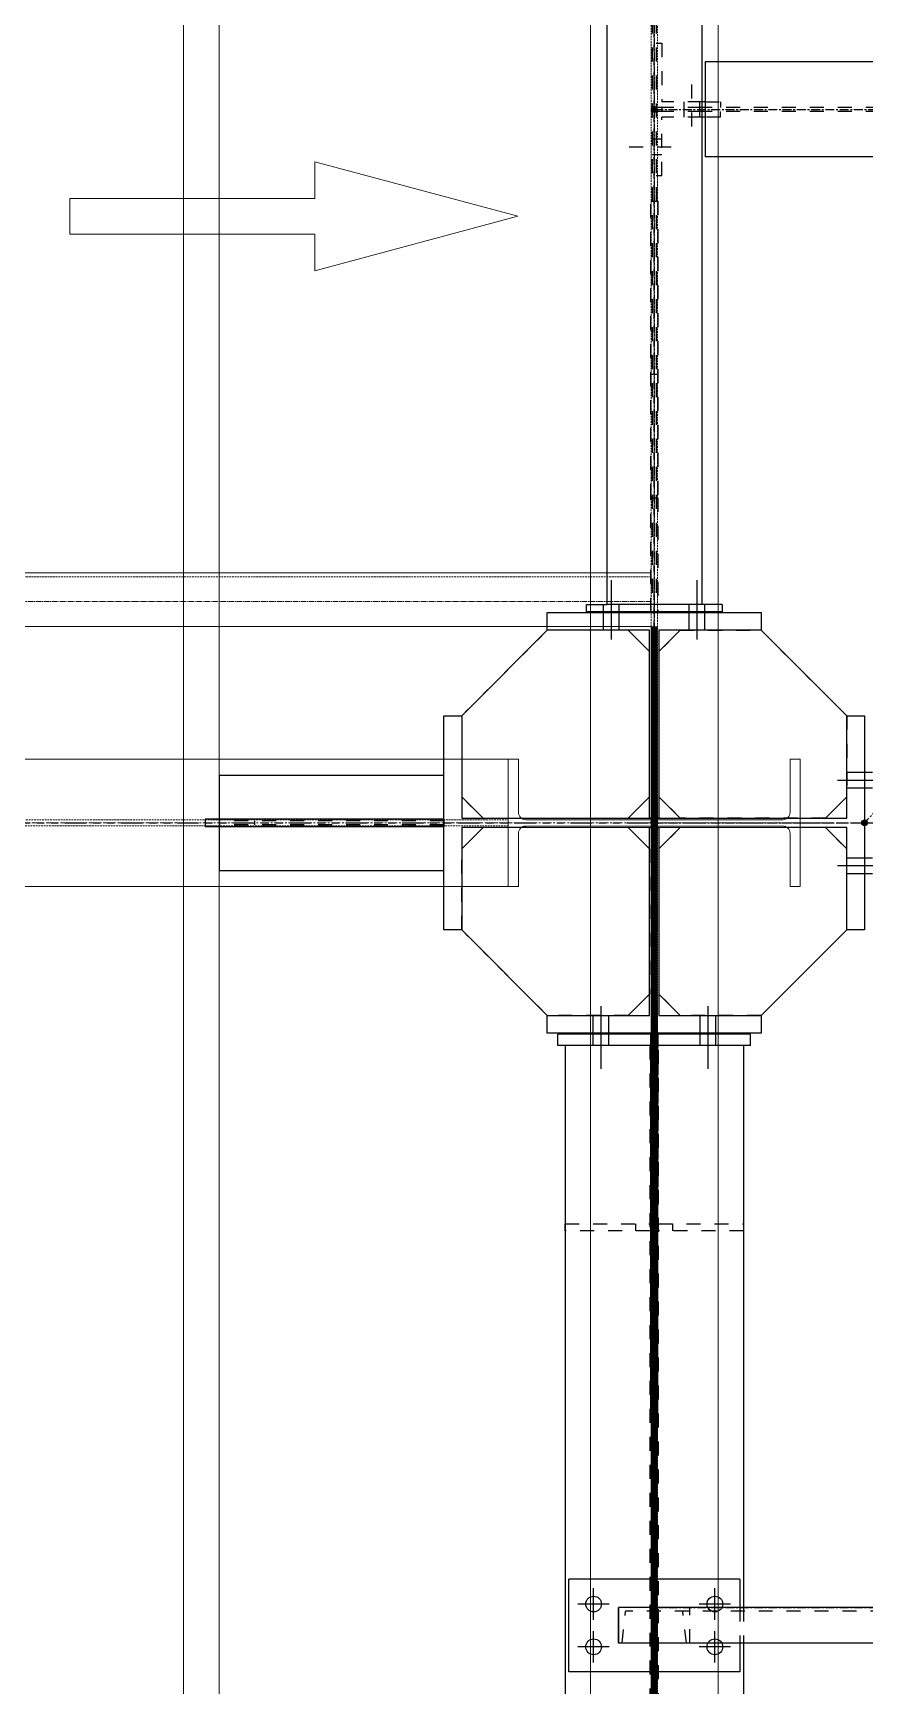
# Model space of a CAD drawing. Header units: inches. Extents: x 209270 to 234360, y -180214 to -150194.
# Drawn here: x 216141 to 217307, y -159474 to -157157 of the extents above; entities that cross this region are included whole.
import ezdxf

# ---------------------------------------------------------------- set-up
doc = ezdxf.new("R2010")
doc.units = ezdxf.units.IN
doc.header["$LTSCALE"] = 10
doc.header["$MEASUREMENT"] = 0
for name, pattern in [('CENTER', [2, 1.25, -0.25, 0.25, -0.25]), ('CENTER2', [1.125, 0.75, -0.125, 0.125, -0.125]), ('DXK_LINE_DOT2', [3.9198, 1.9599, -1.9599]), ('DXK_LINE_DOT5', [7.8785, 2.979, -0.9799, 0.9799, -0.9799, 0.9799, -0.9799]), ('HIDDEN', [0.375, 0.25, -0.125])]:
    doc.linetypes.add(name, pattern=pattern)
for name, color, linetype in [('$AUDIT_BAD_LAYER1', 7, 'Continuous'), ('_STR_0', 7, 'Continuous'), ('_STR_1', 7, 'Continuous'), ('_STR_2', 7, 'Continuous'), ('_STR_4', 7, 'Continuous')]:
    doc.layers.add(name, color=color, linetype=linetype)
for name, color, linetype, lineweight in [('Belt', 4, 'Continuous', 9), ('CEN', 1, 'CENTER', 9), ('CENETR LINE', 1, 'CENTER2', 9), ('handrail', 11, 'FENCELINE1', 9), ('HIDDDEN', 3, 'HIDDEN', 9), ('HIDDEN', 3, 'HIDDEN', 9), ('MAIN OBJECT', 2, 'Continuous', 18), ('Sheeting', 4, 'Continuous', 0)]:
    doc.layers.add(name, color=color, linetype=linetype, lineweight=lineweight)
doc.linetypes.add('FENCELINE1', pattern='A,0.25,-0.1,[133,arial.ttf,S=0.1,R=0,X=-0.1,Y=0],-0.1,1', length=1.45)

# ---------------------------------------------------------------- blocks, each defined once
blk = doc.blocks.new('A$C426f7GU6TT')
at = {"layer": 'CEN'}
for p, q in [((0, 235.7), (0, -235.7)), ((-235.7, 0), (235.7, 0))]:
    blk.add_line(p, q, dxfattribs=at)
blk.add_circle((0, 0), 5, dxfattribs=at)
at = {"layer": 'MAIN OBJECT'}
blk.add_lwpolyline([(4.4, -180.2, 0.414214), (14.6, -190.4), (89.4, -190.4), (89.4, -204.7), (-89.4, -204.7), (-89.4, -190.4), (-14.6, -190.4, 0.414214), (-4.4, -180.2), (-4.4, 180.2, 0.414214), (-14.6, 190.4), (-89.4, 190.4), (-89.4, 204.7), (89.4, 204.7), (89.4, 190.4), (14.6, 190.4, 0.414214), (4.4, 180.2), (4.4, -180.2)], format="xyb", dxfattribs=at)
blk = doc.blocks.new('GridLine-116860372-116902 - 114867')
at = {"layer": '_STR_2', "color": 7, "linetype": 'DXK_LINE_DOT5'}
blk.add_line((217011.9, -165356.7), (217011.9, -153191), dxfattribs=at)
blk = doc.blocks.new('GridLine-116860372-116906 - 114867')
at = {"layer": '_STR_2', "color": 7, "linetype": 'DXK_LINE_DOT5'}
blk.add_line((211379.7, -158263.7), (228961.1, -158263.7), dxfattribs=at)
blk = doc.blocks.new('Part-116860372-114953 - 114867')
at = {"layer": '_STR_4', "linetype": 'Continuous'}
blk.add_hatch(color=4, dxfattribs=at).paths.add_polyline_path([(217011.9, -158267.7, -1), (217011.9, -158259.7, -1)])
at = {"layer": '_STR_2', "color": 2, "linetype": 'Continuous'}
for p, q in [((216716.9, -158413.7), (216716.9, -158113.7)), ((216716.9, -158113.7), (216741.9, -158113.7)), ((216741.9, -158113.7), (216741.9, -158257.2)), ((217281.9, -158113.7), (217306.9, -158113.7)), ((217281.9, -158257.2), (217281.9, -158113.7)), ((217306.9, -158113.7), (217306.9, -158413.7)), ((216741.9, -158257.2), (217281.9, -158257.2)), ((217281.9, -158270.2), (216741.9, -158270.2)), ((216741.9, -158270.2), (216741.9, -158413.7)), ((217281.9, -158413.7), (217281.9, -158270.2)), ((216741.9, -158413.7), (216716.9, -158413.7)), ((217306.9, -158413.7), (217281.9, -158413.7))]:
    blk.add_line(p, q, dxfattribs=at)
at = {"layer": '_STR_4', "color": 4, "linetype": 'CENTER'}
blk.add_line((217011.9, -158263.7), (217011.9, -158263.7), dxfattribs=at)
at = {"layer": '_STR_4', "color": 4, "linetype": 'Continuous'}
blk.add_circle((217011.9, -158263.7), 4, dxfattribs=at)
blk = doc.blocks.new('Part-116860372-114943 - 114867')
at = {"layer": '_STR_4', "linetype": 'Continuous'}
blk.add_hatch(color=4, dxfattribs=at).paths.add_polyline_path([(217011.9, -158267.7, -1), (217011.9, -158259.7, -1)])
at = {"layer": '_STR_4', "color": 4, "linetype": 'CENTER'}
blk.add_line((217011.9, -158263.7), (220311.9, -158263.7), dxfattribs=at)
at = {"layer": '_STR_4', "color": 4, "linetype": 'Continuous'}
blk.add_circle((217011.9, -158263.7), 4, dxfattribs=at)
blk = doc.blocks.new('Part-116860372-114949 - 114867')
at = {"layer": '_STR_4', "linetype": 'Continuous'}
for points in [[(217011.9, -157267.7, -1), (217011.9, -157259.7, -1)], [(218111.9, -157267.7, -1), (218111.9, -157259.7, -1)]]:
    blk.add_hatch(color=4, dxfattribs=at).paths.add_polyline_path(points)
at = {"layer": '_STR_1', "color": 6, "linetype": 'DXK_LINE_DOT2'}
for p, q in [((218100.7, -157197.1), (218038.7, -157197.1)), ((218100.7, -157330.3), (218100.7, -157197.1)), ((217022.7, -157260.8), (217022.7, -157266.5)), ((217078.5, -157260.8), (217022.7, -157260.8)), ((217078.5, -157266.5), (217022.7, -157266.5)), ((218033.7, -157260.8), (217083.5, -157260.8)), ((218033.7, -157266.5), (217083.5, -157266.5)), ((218100.7, -157260.8), (218038.7, -157260.8)), ((218100.7, -157266.5), (218038.7, -157266.5)), ((218100.7, -157330.3), (218038.7, -157330.3))]:
    blk.add_line(p, q, dxfattribs=at)
at = {"layer": '_STR_2', "color": 2, "linetype": 'Continuous'}
for p, q in [((217083.5, -157197.1), (217083.5, -157330.3)), ((218038.7, -157197.1), (217083.5, -157197.1)), ((218033.7, -157197.1), (218033.7, -157330.3)), ((217083.5, -157260.8), (217078.5, -157260.8)), ((217083.5, -157266.5), (217078.5, -157266.5)), ((218038.7, -157260.8), (218033.7, -157260.8)), ((218038.7, -157266.5), (218033.7, -157266.5)), ((218038.7, -157330.3), (217083.5, -157330.3))]:
    blk.add_line(p, q, dxfattribs=at)
at = {"layer": '_STR_4', "color": 4, "linetype": 'CENTER'}
blk.add_line((217011.9, -157263.7), (218111.9, -157263.7), dxfattribs=at)
at = {"layer": '_STR_4', "color": 4, "linetype": 'Continuous'}
for centre in [(217011.9, -157263.7), (218111.9, -157263.7)]:
    blk.add_circle(centre, 4, dxfattribs=at)
blk = doc.blocks.new('Part-116860372-114954 - 114867')
at = {"layer": '_STR_2', "color": 2, "linetype": 'Continuous'}
for p, q in [((216861.9, -157968.7), (216861.9, -157968.7)), ((216861.9, -157968.7), (217161.9, -157968.7)), ((216861.9, -157993.7), (216861.9, -157968.7)), ((217161.9, -157968.7), (217161.9, -157968.7)), ((217161.9, -157968.7), (217161.9, -157993.7)), ((216861.9, -157993.7), (216861.9, -157993.7)), ((217005.4, -157993.7), (216861.9, -157993.7)), ((217005.4, -157993.7), (217005.4, -157993.7)), ((217005.4, -158257.2), (217005.4, -157993.7)), ((217018.4, -157993.7), (217018.4, -157993.7)), ((217161.9, -157993.7), (217018.4, -157993.7)), ((217018.4, -157993.7), (217018.4, -158257.2)), ((217161.9, -157993.7), (217161.9, -157993.7)), ((217005.4, -158257.2), (217005.4, -158257.2)), ((217018.4, -158257.2), (217005.4, -158257.2)), ((217018.4, -158257.2), (217018.4, -158257.2))]:
    blk.add_line(p, q, dxfattribs=at)
blk = doc.blocks.new('Part-116860372-116031 - 114867')
at = {"layer": '_STR_1', "color": 6, "linetype": 'DXK_LINE_DOT2'}
for p, q in [((217006.9, -158558.7), (217006.9, -158558.7)), ((217006.9, -158558.7), (217006.9, -158799.7)), ((217016.9, -158558.7), (217006.9, -158558.7)), ((217016.9, -158558.7), (217016.9, -158799.7)), ((217006.9, -158726.6), (217016.9, -158726.6)), ((217006.9, -158799.7), (217006.9, -159092.6)), ((217016.9, -159092.6), (217016.9, -158799.7))]:
    blk.add_line(p, q, dxfattribs=at)
at = {"layer": '_STR_2', "color": 2, "linetype": 'Continuous'}
for p, q in [((217006.9, -159092.6), (217006.9, -158558.7)), ((217016.9, -159092.6), (217016.9, -158558.7)), ((217006.9, -158799.7), (217016.9, -158799.7)), ((217006.9, -159092.6), (217016.9, -159092.6))]:
    blk.add_line(p, q, dxfattribs=at)
blk = doc.blocks.new('Part-116860372-114955 - 114867')
at = {"layer": '_STR_2', "color": 2, "linetype": 'Continuous'}
for p, q in [((217005.4, -158270.2), (217005.4, -158270.2)), ((217005.4, -158533.7), (217005.4, -158270.2)), ((217005.4, -158270.2), (217018.4, -158270.2)), ((217018.4, -158270.2), (217018.4, -158270.2)), ((217018.4, -158270.2), (217018.4, -158533.7)), ((216861.9, -158533.7), (216861.9, -158533.7)), ((216861.9, -158558.7), (216861.9, -158533.7)), ((216861.9, -158533.7), (217005.4, -158533.7)), ((217005.4, -158533.7), (217005.4, -158533.7)), ((217018.4, -158533.7), (217018.4, -158533.7)), ((217018.4, -158533.7), (217161.9, -158533.7)), ((217161.9, -158533.7), (217161.9, -158533.7)), ((217161.9, -158533.7), (217161.9, -158558.7)), ((216861.9, -158558.7), (216861.9, -158558.7)), ((217161.9, -158558.7), (216861.9, -158558.7)), ((217161.9, -158558.7), (217161.9, -158558.7))]:
    blk.add_line(p, q, dxfattribs=at)
blk = doc.blocks.new('Part-116860372-114965 - 114867')
at = {"layer": '_STR_4', "linetype": 'Continuous'}
blk.add_hatch(color=4, dxfattribs=at).paths.add_polyline_path([(217011.9, -158267.7, -1), (217011.9, -158259.7, -1)])
at = {"layer": '_STR_1', "color": 6, "linetype": 'DXK_LINE_DOT2'}
for p, q in [((217009, -155569.7), (217009, -157957.7)), ((217014.7, -155569.7), (217014.7, -157957.7))]:
    blk.add_line(p, q, dxfattribs=at)
at = {"layer": '_STR_2', "color": 2, "linetype": 'Continuous'}
for p, q in [((216945.3, -156853.7), (216945.3, -157957.7)), ((217078.5, -156853.7), (217078.5, -157957.7)), ((217078.5, -157957.7), (216945.3, -157957.7))]:
    blk.add_line(p, q, dxfattribs=at)
at = {"layer": '_STR_4', "color": 4, "linetype": 'CENTER'}
blk.add_line((217011.9, -155263.7), (217011.9, -158263.7), dxfattribs=at)
at = {"layer": '_STR_4', "color": 4, "linetype": 'Continuous'}
blk.add_circle((217011.9, -158263.7), 4, dxfattribs=at)
blk = doc.blocks.new('Bolt-116860372-116015 - 114867')
at = {"layer": '_STR_2', "color": 1, "linetype": 'Continuous'}
for p, q in [((216951.9, -158006.7), (216951.9, -157923.7)), ((216951.9, -158006.7), (216951.9, -157923.7)), ((217071.9, -158006.7), (217071.9, -157923.7)), ((217071.9, -158006.7), (217071.9, -157923.7)), ((216940.9, -157967.7), (216940.9, -157957.7)), ((216940.9, -157967.7), (216940.9, -157957.7)), ((216962.9, -157967.7), (216962.9, -157957.7)), ((216962.9, -157967.7), (216962.9, -157957.7)), ((217060.9, -157967.7), (217060.9, -157957.7)), ((217060.9, -157967.7), (217060.9, -157957.7)), ((217082.9, -157967.7), (217082.9, -157957.7)), ((217082.9, -157967.7), (217082.9, -157957.7)), ((216940.9, -157993.7), (216940.9, -157968.7)), ((216940.9, -157993.7), (216940.9, -157968.7)), ((216962.9, -157993.7), (216962.9, -157968.7)), ((216962.9, -157993.7), (216962.9, -157968.7)), ((217060.9, -157993.7), (217060.9, -157968.7)), ((217060.9, -157993.7), (217060.9, -157968.7)), ((217082.9, -157993.7), (217082.9, -157968.7)), ((217082.9, -157993.7), (217082.9, -157968.7))]:
    blk.add_line(p, q, dxfattribs=at)
blk = doc.blocks.new('Part-116860372-115041 - 114867')
at = {"layer": '_STR_4', "linetype": 'Continuous'}
for points in [[(217011.9, -159367.7, -1), (217011.9, -159359.7, -1)], [(218111.9, -159367.7, -1), (218111.9, -159359.7, -1)]]:
    blk.add_hatch(color=4, dxfattribs=at).paths.add_polyline_path(points)
at = {"layer": '_STR_1', "color": 6, "linetype": 'DXK_LINE_DOT2'}
for p, q in [((216966.8, -159413.7), (216971.8, -159368.7)), ((218040.3, -159368.7), (216971.8, -159368.7)), ((217056.9, -159413.7), (217052, -159368.7)), ((217061.9, -159413.7), (217061.9, -159363.7)), ((218101, -159363.7), (218040.3, -159363.7)), ((218101, -159368.7), (218045.3, -159368.7)), ((218101, -159413.7), (218101, -159363.7)), ((218101, -159413.7), (217056.9, -159413.7))]:
    blk.add_line(p, q, dxfattribs=at)
at = {"layer": '_STR_2', "color": 2, "linetype": 'Continuous'}
for p, q in [((216961.9, -159413.7), (216961.9, -159363.7)), ((218040.3, -159363.7), (216961.9, -159363.7)), ((218040.3, -159413.7), (218040.3, -159363.7)), ((218045.3, -159368.7), (218040.3, -159368.7)), ((218045.3, -159413.7), (216961.9, -159413.7))]:
    blk.add_line(p, q, dxfattribs=at)
at = {"layer": '_STR_4', "color": 4, "linetype": 'CENTER'}
for p, q in [((217011.9, -159363.7), (218040.3, -159363.7)), ((218101, -159363.7), (218111.9, -159363.7))]:
    blk.add_line(p, q, dxfattribs=at)
at = {"layer": '_STR_4', "color": 4, "linetype": 'Continuous'}
for centre in [(217011.9, -159363.7), (218111.9, -159363.7)]:
    blk.add_circle(centre, 4, dxfattribs=at)
blk = doc.blocks.new('Part-116860372-115104 - 114867')
at = {"layer": '_STR_4', "linetype": 'Continuous'}
for points in [[(218111.9, -157392.7, -1), (218111.9, -157384.7, -1)], [(217306.9, -158267.7, -1), (217306.9, -158259.7, -1)]]:
    blk.add_hatch(color=4, dxfattribs=at).paths.add_polyline_path(points)
at = {"layer": '_STR_1', "color": 6, "linetype": 'DXK_LINE_DOT2'}
for p, q in [((217957.4, -157497.5), (217788.2, -157681.5)), ((217957.4, -157497.5), (218023.7, -157558.4)), ((218017.8, -157553), (217450.1, -158170.1)), ((218023.7, -157558.4), (217854.4, -157742.4)), ((217559, -157930.6), (217389.7, -158114.6)), ((217455.9, -158175.5), (217625.2, -157991.5)), ((217389.7, -158114.6), (217455.9, -158175.5))]:
    blk.add_line(p, q, dxfattribs=at)
at = {"layer": '_STR_2', "color": 2, "linetype": 'Continuous'}
for p, q in [((217788.2, -157681.5), (217559, -157930.6)), ((217854.4, -157742.4), (217625.2, -157991.5))]:
    blk.add_line(p, q, dxfattribs=at)
at = {"layer": '_STR_4', "color": 4, "linetype": 'CENTER'}
blk.add_line((218111.9, -157388.7), (217306.9, -158263.7), dxfattribs=at)
at = {"layer": '_STR_4', "color": 4, "linetype": 'Continuous'}
for centre in [(218111.9, -157388.7), (217306.9, -158263.7)]:
    blk.add_circle(centre, 4, dxfattribs=at)
blk = doc.blocks.new('Bolt-116860372-116486 - 114867')
at = {"layer": '_STR_1', "color": 1, "linetype": 'DXK_LINE_DOT2'}
for p, q in [((217035.7, -157316.5), (216972.7, -157316.5)), ((217014.7, -157305.5), (217009, -157305.5)), ((217022.7, -157305.5), (217014.7, -157305.5)), ((217014.7, -157327.5), (217009, -157327.5)), ((217022.7, -157327.5), (217014.7, -157327.5))]:
    blk.add_line(p, q, dxfattribs=at)
blk = doc.blocks.new('Part-116860372-116484 - 114867')
at = {"layer": '_STR_1', "color": 6, "linetype": 'DXK_LINE_DOT2'}
for p, q in [((217022.7, -157266.5), (217014.7, -157266.5)), ((217083.5, -157266.5), (217078.5, -157266.5)), ((217104.7, -157274.5), (217104.7, -157266.5)), ((217022.7, -157356.5), (217022.7, -157274.5)), ((217078.5, -157274.5), (217022.7, -157274.5)), ((217104.7, -157274.5), (217083.5, -157274.5)), ((217014.7, -157356.5), (217022.7, -157356.5))]:
    blk.add_line(p, q, dxfattribs=at)
at = {"layer": '_STR_2', "color": 2, "linetype": 'Continuous'}
blk.add_line((217083.5, -157274.5), (217078.5, -157274.5), dxfattribs=at)
blk = doc.blocks.new('Part-116860372-116014 - 114867')
at = {"layer": '_STR_1', "color": 6, "linetype": 'DXK_LINE_DOT2'}
blk.add_line((217078.5, -157957.7), (216945.3, -157957.7), dxfattribs=at)
at = {"layer": '_STR_2', "color": 2, "linetype": 'Continuous'}
for p, q in [((216916.9, -157967.7), (216916.9, -157957.7)), ((216916.9, -157957.7), (216945.3, -157957.7)), ((217106.9, -157957.7), (217078.5, -157957.7)), ((217106.9, -157957.7), (217106.9, -157967.7)), ((217106.9, -157967.7), (216916.9, -157967.7))]:
    blk.add_line(p, q, dxfattribs=at)
blk = doc.blocks.new('Part-116860372-154289 - 114867')
at = {"layer": '_STR_1', "color": 6, "linetype": 'DXK_LINE_DOT2'}
for p, q in [((216716.9, -158258.7), (216716.9, -158197.1)), ((216401.9, -158258.7), (216401.9, -158268.7)), ((216716.9, -158260.8), (216401.9, -158260.8)), ((216716.9, -158266.5), (216401.9, -158266.5)), ((216451.9, -158266.5), (216451.9, -158260.8)), ((216716.9, -158330.3), (216716.9, -158268.7))]:
    blk.add_line(p, q, dxfattribs=at)
at = {"layer": '_STR_2', "color": 2, "linetype": 'Continuous'}
for p, q in [((216401.9, -158197.1), (216401.9, -158258.7)), ((216716.9, -158197.1), (216401.9, -158197.1)), ((216401.9, -158268.7), (216401.9, -158330.3)), ((216401.9, -158330.3), (216716.9, -158330.3))]:
    blk.add_line(p, q, dxfattribs=at)
blk = doc.blocks.new('Bolt-116860372-116485 - 114867')
at = {"layer": '_STR_1', "color": 1, "linetype": 'DXK_LINE_DOT2'}
for p, q in [((217064.7, -157287.5), (217064.7, -157219.5)), ((217053.7, -157260.8), (217053.7, -157252.8)), ((217053.7, -157266.5), (217053.7, -157260.8)), ((217053.7, -157274.5), (217053.7, -157266.5)), ((217075.7, -157260.8), (217075.7, -157252.8)), ((217075.7, -157266.5), (217075.7, -157260.8)), ((217075.7, -157274.5), (217075.7, -157266.5))]:
    blk.add_line(p, q, dxfattribs=at)
blk = doc.blocks.new('Part-116860372-149923 - 114867')
at = {"layer": '_STR_1', "color": 6, "linetype": 'DXK_LINE_DOT2'}
for p, q in [((217048.4, -157993.7), (217161.9, -157993.7)), ((217018.4, -158023.7), (217018.4, -158227.2)), ((217281.9, -158113.7), (217281.9, -158227.2)), ((217251.9, -158257.2), (217048.4, -158257.2))]:
    blk.add_line(p, q, dxfattribs=at)
at = {"layer": '_STR_2', "color": 2, "linetype": 'Continuous'}
for p, q in [((217048.4, -157993.7), (217018.4, -158023.7)), ((217161.9, -157993.7), (217281.9, -158113.7)), ((217018.4, -158227.2), (217048.4, -158257.2)), ((217281.9, -158227.2), (217251.9, -158257.2))]:
    blk.add_line(p, q, dxfattribs=at)
blk = doc.blocks.new('Part-116860372-116033 - 114867')
at = {"layer": '_STR_1', "color": 6, "linetype": 'DXK_LINE_DOT2'}
for p, q in [((217006.9, -157808.2), (217006.9, -157392.4)), ((217006.9, -157392.4), (217016.9, -157392.4)), ((217016.9, -157392.4), (217016.9, -157808.2)), ((217006.9, -157634.8), (217016.9, -157634.8)), ((217006.9, -157967.7), (217006.9, -157808.2)), ((217006.9, -157808.2), (217016.9, -157808.2)), ((217016.9, -157808.2), (217016.9, -157967.7)), ((217006.9, -157967.7), (217006.9, -157968.7)), ((217006.9, -157968.7), (217006.9, -157968.7)), ((217006.9, -157968.7), (217016.9, -157968.7)), ((217016.9, -157968.7), (217016.9, -157967.7))]:
    blk.add_line(p, q, dxfattribs=at)
at = {"layer": '_STR_2', "color": 2, "linetype": 'Continuous'}
for p, q in [((217006.9, -157968.7), (217006.9, -157967.7)), ((217016.9, -157967.7), (217016.9, -157968.7))]:
    blk.add_line(p, q, dxfattribs=at)
blk = doc.blocks.new('Part-116860372-116483 - 114867')
at = {"layer": '_STR_1', "color": 6, "linetype": 'DXK_LINE_DOT2'}
for p, q in [((217014.7, -157170.8), (217022.7, -157170.8)), ((217022.7, -157170.8), (217022.7, -157252.8)), ((217022.7, -157260.8), (217014.7, -157260.8)), ((217078.5, -157252.8), (217022.7, -157252.8)), ((217083.5, -157260.8), (217078.5, -157260.8)), ((217083.5, -157252.8), (217104.7, -157252.8)), ((217104.7, -157252.8), (217104.7, -157260.8))]:
    blk.add_line(p, q, dxfattribs=at)
at = {"layer": '_STR_2', "color": 2, "linetype": 'Continuous'}
blk.add_line((217083.5, -157252.8), (217078.5, -157252.8), dxfattribs=at)
blk = doc.blocks.new('Bolt-116860372-116634 - 114867')
at = {"layer": '_STR_2', "color": 1, "linetype": 'Continuous'}
for p, q in [((217281.9, -158192.7), (217306.9, -158192.7)), ((217281.9, -158192.7), (217306.9, -158192.7)), ((217307.9, -158192.7), (217317.9, -158192.7)), ((217307.9, -158192.7), (217317.9, -158192.7)), ((217268.9, -158203.7), (217351.9, -158203.7)), ((217268.9, -158203.7), (217351.9, -158203.7)), ((217281.9, -158214.7), (217306.9, -158214.7)), ((217281.9, -158214.7), (217306.9, -158214.7)), ((217307.9, -158214.7), (217317.9, -158214.7)), ((217307.9, -158214.7), (217317.9, -158214.7)), ((217281.9, -158312.7), (217306.9, -158312.7)), ((217281.9, -158312.7), (217306.9, -158312.7)), ((217307.9, -158312.7), (217317.9, -158312.7)), ((217307.9, -158312.7), (217317.9, -158312.7)), ((217268.9, -158323.7), (217351.9, -158323.7)), ((217268.9, -158323.7), (217351.9, -158323.7)), ((217281.9, -158334.7), (217306.9, -158334.7)), ((217281.9, -158334.7), (217306.9, -158334.7)), ((217307.9, -158334.7), (217317.9, -158334.7)), ((217307.9, -158334.7), (217317.9, -158334.7))]:
    blk.add_line(p, q, dxfattribs=at)
blk = doc.blocks.new('Part-116860372-157474 - 114867')
at = {"layer": '_STR_1', "color": 6, "linetype": 'DXK_LINE_DOT2'}
blk.add_line((217131.9, -159363.7), (217131.9, -159413.7), dxfattribs=at)
at = {"layer": '_STR_2', "color": 2, "linetype": 'Continuous'}
for p, q in [((216891.9, -159453.7), (216891.9, -159323.7)), ((217131.9, -159323.7), (216891.9, -159323.7)), ((217131.9, -159323.7), (217131.9, -159363.7)), ((217131.9, -159413.7), (217131.9, -159453.7)), ((217131.9, -159453.7), (216891.9, -159453.7))]:
    blk.add_line(p, q, dxfattribs=at)
blk = doc.blocks.new('Part-116860372-116831 - 114867')
at = {"layer": '_STR_1', "color": 6, "linetype": 'DXK_LINE_DOT2'}
for p, q in [((216716.9, -158258.7), (216382.3, -158258.7)), ((216382.3, -158258.7), (216382.3, -158268.7)), ((216716.9, -158258.7), (216716.9, -158268.7)), ((216716.9, -158268.7), (216382.3, -158268.7))]:
    blk.add_line(p, q, dxfattribs=at)
at = {"layer": '_STR_2', "color": 2, "linetype": 'Continuous'}
for p, q in [((216716.9, -158258.7), (216382.3, -158258.7)), ((216382.3, -158258.7), (216382.3, -158268.7)), ((216716.9, -158268.7), (216716.9, -158258.7)), ((216382.3, -158268.7), (216716.9, -158268.7))]:
    blk.add_line(p, q, dxfattribs=at)
blk = doc.blocks.new('Part-116860372-116836 - 114867')
at = {"layer": '_STR_1', "color": 6, "linetype": 'DXK_LINE_DOT2'}
for p, q in [((217011.9, -159363.7), (216961.9, -159363.7)), ((216966.8, -159413.7), (216961.9, -159413.7))]:
    blk.add_line(p, q, dxfattribs=at)
at = {"layer": '_STR_2', "color": 2, "linetype": 'Continuous'}
blk.add_line((216961.9, -159363.7), (216961.9, -159413.7), dxfattribs=at)
blk = doc.blocks.new('Part-116860372-149922 - 114867')
at = {"layer": '_STR_1', "color": 6, "linetype": 'DXK_LINE_DOT2'}
for p, q in [((216975.4, -157993.7), (216861.9, -157993.7)), ((217005.4, -158227.2), (217005.4, -158023.7)), ((216741.9, -158113.7), (216741.9, -158227.2)), ((216771.9, -158257.2), (216975.4, -158257.2))]:
    blk.add_line(p, q, dxfattribs=at)
at = {"layer": '_STR_2', "color": 2, "linetype": 'Continuous'}
for p, q in [((216861.9, -157993.7), (216741.9, -158113.7)), ((217005.4, -158023.7), (216975.4, -157993.7)), ((216741.9, -158227.2), (216771.9, -158257.2)), ((216975.4, -158257.2), (217005.4, -158227.2))]:
    blk.add_line(p, q, dxfattribs=at)
blk = doc.blocks.new('Part-116860372-149924 - 114867')
at = {"layer": '_STR_1', "color": 6, "linetype": 'DXK_LINE_DOT2'}
for p, q in [((216975.4, -158270.2), (216771.9, -158270.2)), ((216741.9, -158413.7), (216741.9, -158300.2)), ((217005.4, -158300.2), (217005.4, -158503.7)), ((216975.4, -158533.7), (216861.9, -158533.7))]:
    blk.add_line(p, q, dxfattribs=at)
at = {"layer": '_STR_2', "color": 2, "linetype": 'Continuous'}
for p, q in [((216771.9, -158270.2), (216741.9, -158300.2)), ((216975.4, -158270.2), (217005.4, -158300.2)), ((216861.9, -158533.7), (216741.9, -158413.7)), ((217005.4, -158503.7), (216975.4, -158533.7))]:
    blk.add_line(p, q, dxfattribs=at)
blk = doc.blocks.new('Part-116860372-149925 - 114867')
at = {"layer": '_STR_1', "color": 6, "linetype": 'DXK_LINE_DOT2'}
for p, q in [((217251.9, -158270.2), (217048.4, -158270.2)), ((217018.4, -158300.2), (217018.4, -158503.7)), ((217281.9, -158413.7), (217281.9, -158300.2)), ((217161.9, -158533.7), (217048.4, -158533.7))]:
    blk.add_line(p, q, dxfattribs=at)
at = {"layer": '_STR_2', "color": 2, "linetype": 'Continuous'}
for p, q in [((217048.4, -158270.2), (217018.4, -158300.2)), ((217251.9, -158270.2), (217281.9, -158300.2)), ((217161.9, -158533.7), (217281.9, -158413.7)), ((217048.4, -158533.7), (217018.4, -158503.7))]:
    blk.add_line(p, q, dxfattribs=at)
blk = doc.blocks.new('Part-116860372-157432 - 114867')
at = {"layer": '_STR_1', "color": 6, "linetype": 'DXK_LINE_DOT2'}
for p, q in [((217005.9, -158575.7), (217005.9, -164951.7)), ((217017.9, -158575.7), (217005.9, -158575.7)), ((217017.9, -164951.7), (217017.9, -158575.7))]:
    blk.add_line(p, q, dxfattribs=at)
blk = doc.blocks.new('Part-116860372-157433 - 114867')
at = {"layer": '_STR_1', "color": 6, "linetype": 'DXK_LINE_DOT2'}
blk.add_line((217136.9, -159363.7), (217136.9, -159413.7), dxfattribs=at)
at = {"layer": '_STR_2', "color": 2, "linetype": 'Continuous'}
for p, q in [((216886.9, -158575.7), (216886.9, -159938.7)), ((217006.9, -158575.7), (216886.9, -158575.7)), ((217136.9, -158575.7), (217016.9, -158575.7)), ((217136.9, -158575.7), (217136.9, -159363.7)), ((217136.9, -159413.7), (217136.9, -159938.7))]:
    blk.add_line(p, q, dxfattribs=at)
blk = doc.blocks.new('Part-116860372-157451 - 114867')
at = {"layer": '_STR_1', "color": 6, "linetype": 'DXK_LINE_DOT2'}
for p, q in [((217016.9, -158559.7), (217006.9, -158559.7)), ((217005.9, -158575.7), (216886.9, -158575.7)), ((217136.9, -158575.7), (217017.9, -158575.7))]:
    blk.add_line(p, q, dxfattribs=at)
at = {"layer": '_STR_2', "color": 2, "linetype": 'Continuous'}
for p, q in [((216876.9, -158575.7), (216876.9, -158559.7)), ((217006.9, -158559.7), (216876.9, -158559.7)), ((217146.9, -158559.7), (217016.9, -158559.7)), ((217146.9, -158575.7), (217146.9, -158559.7)), ((216886.9, -158575.7), (216876.9, -158575.7)), ((217146.9, -158575.7), (217136.9, -158575.7))]:
    blk.add_line(p, q, dxfattribs=at)
blk = doc.blocks.new('Bolt-116860372-157452 - 114867')
at = {"layer": '_STR_2', "color": 1, "linetype": 'Continuous'}
for p, q in [((216936.9, -158520.7), (216936.9, -158608.7)), ((216936.9, -158520.7), (216936.9, -158608.7)), ((216936.9, -158520.7), (216936.9, -158608.7)), ((216936.9, -158520.7), (216936.9, -158608.7)), ((217086.9, -158520.7), (217086.9, -158608.7)), ((217086.9, -158520.7), (217086.9, -158608.7)), ((217086.9, -158520.7), (217086.9, -158608.7)), ((217086.9, -158520.7), (217086.9, -158608.7)), ((216925.9, -158533.7), (216925.9, -158558.7)), ((216925.9, -158533.7), (216925.9, -158558.7)), ((216925.9, -158533.7), (216925.9, -158558.7)), ((216925.9, -158533.7), (216925.9, -158558.7)), ((216947.9, -158533.7), (216947.9, -158558.7)), ((216947.9, -158533.7), (216947.9, -158558.7)), ((216947.9, -158533.7), (216947.9, -158558.7)), ((216947.9, -158533.7), (216947.9, -158558.7)), ((217075.9, -158533.7), (217075.9, -158558.7)), ((217075.9, -158533.7), (217075.9, -158558.7)), ((217075.9, -158533.7), (217075.9, -158558.7)), ((217075.9, -158533.7), (217075.9, -158558.7)), ((217097.9, -158533.7), (217097.9, -158558.7)), ((217097.9, -158533.7), (217097.9, -158558.7)), ((217097.9, -158533.7), (217097.9, -158558.7)), ((217097.9, -158533.7), (217097.9, -158558.7)), ((216925.9, -158559.7), (216925.9, -158575.7)), ((216925.9, -158559.7), (216925.9, -158575.7)), ((216925.9, -158559.7), (216925.9, -158575.7)), ((216925.9, -158559.7), (216925.9, -158575.7)), ((216947.9, -158559.7), (216947.9, -158575.7)), ((216947.9, -158559.7), (216947.9, -158575.7)), ((216947.9, -158559.7), (216947.9, -158575.7)), ((216947.9, -158559.7), (216947.9, -158575.7)), ((217075.9, -158559.7), (217075.9, -158575.7)), ((217075.9, -158559.7), (217075.9, -158575.7)), ((217075.9, -158559.7), (217075.9, -158575.7)), ((217075.9, -158559.7), (217075.9, -158575.7)), ((217097.9, -158559.7), (217097.9, -158575.7)), ((217097.9, -158559.7), (217097.9, -158575.7)), ((217097.9, -158559.7), (217097.9, -158575.7)), ((217097.9, -158559.7), (217097.9, -158575.7))]:
    blk.add_line(p, q, dxfattribs=at)
blk = doc.blocks.new('Part-116860372-157472 - 114867')
at = {"layer": '_STR_1', "color": 6, "linetype": 'DXK_LINE_DOT2'}
for p, q in [((217017.9, -158825.7), (217136.9, -158825.7)), ((217136.9, -158835.7), (217017.9, -158835.7)), ((217037.9, -158835.7), (217037.9, -158825.7)), ((217136.9, -158825.7), (217136.9, -158835.7))]:
    blk.add_line(p, q, dxfattribs=at)
blk = doc.blocks.new('Part-116860372-157473 - 114867')
at = {"layer": '_STR_1', "color": 6, "linetype": 'DXK_LINE_DOT2'}
for p, q in [((216886.9, -158835.7), (216886.9, -158825.7)), ((216886.9, -158825.7), (217005.9, -158825.7)), ((217005.9, -158835.7), (216886.9, -158835.7)), ((216985.9, -158835.7), (216985.9, -158825.7))]:
    blk.add_line(p, q, dxfattribs=at)
blk = doc.blocks.new('Bolt-116860372-157475 - 114867')
at = {"layer": '_STR_2', "color": 1, "linetype": 'Continuous'}
for p, q in [((216926.9, -159380.7), (216926.9, -159336.7)), ((217096.9, -159380.7), (217096.9, -159336.7)), ((216948.9, -159358.7), (216904.9, -159358.7)), ((217118.9, -159358.7), (217074.9, -159358.7)), ((216926.9, -159440.7), (216926.9, -159396.7)), ((217096.9, -159440.7), (217096.9, -159396.7)), ((216948.9, -159418.7), (216904.9, -159418.7)), ((217118.9, -159418.7), (217074.9, -159418.7))]:
    blk.add_line(p, q, dxfattribs=at)
for centre in [(216926.9, -159358.7), (217096.9, -159358.7), (216926.9, -159418.7), (217096.9, -159418.7)]:
    blk.add_circle(centre, 11, dxfattribs=at)
blk = doc.blocks.new('Part-116860372-157480 - 114867')
at = {"layer": '_STR_1', "color": 6, "linetype": 'DXK_LINE_DOT2'}
for p, q in [((216861.9, -157993.7), (216741.9, -158113.7)), ((217005.4, -158023.7), (216975.4, -157993.7)), ((216741.9, -158227.2), (216771.9, -158257.2)), ((216975.4, -158257.2), (217005.4, -158227.2))]:
    blk.add_line(p, q, dxfattribs=at)
blk = doc.blocks.new('Part-116860372-157481 - 114867')
at = {"layer": '_STR_1', "color": 6, "linetype": 'DXK_LINE_DOT2'}
for p, q in [((217018.4, -158023.7), (217048.4, -157993.7)), ((217161.9, -157993.7), (217281.9, -158113.7)), ((217048.4, -158257.2), (217018.4, -158227.2)), ((217281.9, -158227.2), (217251.9, -158257.2))]:
    blk.add_line(p, q, dxfattribs=at)
blk = doc.blocks.new('Part-116860372-157482 - 114867')
at = {"layer": '_STR_1', "color": 6, "linetype": 'DXK_LINE_DOT2'}
for p, q in [((216741.9, -158300.2), (216771.9, -158270.2)), ((216975.4, -158270.2), (217005.4, -158300.2)), ((216861.9, -158533.7), (216741.9, -158413.7)), ((217005.4, -158503.7), (216975.4, -158533.7))]:
    blk.add_line(p, q, dxfattribs=at)
blk = doc.blocks.new('Part-116860372-157483 - 114867')
at = {"layer": '_STR_1', "color": 6, "linetype": 'DXK_LINE_DOT2'}
for p, q in [((217048.4, -158270.2), (217018.4, -158300.2)), ((217281.9, -158300.2), (217251.9, -158270.2)), ((217161.9, -158533.7), (217281.9, -158413.7)), ((217018.4, -158503.7), (217048.4, -158533.7))]:
    blk.add_line(p, q, dxfattribs=at)

msp = doc.modelspace()

# ---------------------------------------------------------------- linework, layer by layer
at = {"layer": 'Belt', "elevation": 5421881824.1}
msp.add_lwpolyline([(216192.4, -157388.3), (216535.7, -157388.3), (216535.7, -157337), (216820.8, -157413.4), (216535.7, -157489.8), (216535.7, -157438.4), (216192.4, -157438.4)], close=True, dxfattribs=at)
at = {"layer": 'CEN'}
msp.add_line((216811.6, -158263.7), (211802.8, -158263.7), dxfattribs=at)
at = {"layer": 'CEN', "elevation": 0.8}
msp.add_lwpolyline([(217011.9, -155263.7), (228511.9, -155263.7), (228511.9, -165263.7), (217011.9, -165263.7)], close=True, dxfattribs=at)
at = {"layer": 'CENETR LINE'}
msp.add_line((217007.5, -157953.4, 3363871823.7), (214622.3, -157953.4, 3363871823.7), dxfattribs=at)
at = {"layer": 'handrail', "const_width": 10}
msp.add_lwpolyline([(217011.9, -157988.4), (217011.9, -165263.7), (228511.9, -165263.7), (228511.9, -163968.7)], dxfattribs=at)
at = {"layer": 'HIDDDEN'}
msp.add_line((217007.5, -157918.9, 3363871823.7), (214615.1, -157918.9, 3363871823.7), dxfattribs=at)
at = {"layer": 'HIDDEN'}
for points, elevation in [([(217007.5, -165259.3), (217007.5, -155268.1), (217016.3, -155268.1), (217016.3, -165259.3)], 0.8), ([(211807.2, -158259.3), (216807.2, -158259.3), (216807.2, -158268.1), (211807.2, -158268.1)], 2.2)]:
    msp.add_lwpolyline(points, close=True, dxfattribs=dict(at, elevation=elevation))
at = {"layer": 'MAIN OBJECT'}
for p, q in [((214614.1, -157913.4), (217007.5, -157913.4)), ((214630.1, -157988.4), (217007.5, -157988.4))]:
    msp.add_line(p, q, dxfattribs=at)
for points, elevation in [([(216922.5, -165259.3), (216922.5, -155268.1), (217101.3, -155268.1), (217101.3, -165259.3)], 0.8), ([(211807.2, -158174.3), (216807.2, -158174.3), (216807.2, -158353.1), (211807.2, -158353.1)], 2.2)]:
    msp.add_lwpolyline(points, close=True, dxfattribs=dict(at, elevation=elevation))
at = {"layer": 'Sheeting'}
for points in [[(216351.9, -154713.7), (229171.9, -154713.7), (229171.9, -165813.7), (216351.9, -165813.7)], [(216401.9, -154763.7), (229121.9, -154763.7), (229121.9, -165763.7), (216401.9, -165763.7)]]:
    msp.add_lwpolyline(points, close=True, dxfattribs=at)

# ---------------------------------------------------------------- block references
at = {"layer": '$AUDIT_BAD_LAYER1', "rotation": 270.0096740856855}
msp.add_blockref('A$C426f7GU6TT', (217011.9, -158263.7), dxfattribs=at)
at = {"layer": '_STR_0', "zscale": 0.8}
for name in ['GridLine-116860372-116902 - 114867', 'Part-116860372-114965 - 114867', 'Part-116860372-116483 - 114867', 'Part-116860372-114949 - 114867', 'Bolt-116860372-116485 - 114867', 'Part-116860372-116484 - 114867', 'Bolt-116860372-116486 - 114867', 'Part-116860372-115104 - 114867', 'Part-116860372-116033 - 114867', 'Bolt-116860372-116015 - 114867', 'Part-116860372-116014 - 114867', 'Part-116860372-114954 - 114867', 'Part-116860372-149922 - 114867', 'Part-116860372-157480 - 114867', 'Part-116860372-149923 - 114867', 'Part-116860372-157481 - 114867', 'Part-116860372-114953 - 114867', 'GridLine-116860372-116906 - 114867', 'Part-116860372-154289 - 114867', 'Part-116860372-114943 - 114867', 'Bolt-116860372-116634 - 114867', 'Part-116860372-116831 - 114867', 'Part-116860372-149924 - 114867', 'Part-116860372-157482 - 114867', 'Part-116860372-114955 - 114867', 'Part-116860372-149925 - 114867', 'Part-116860372-157483 - 114867', 'Bolt-116860372-157452 - 114867', 'Part-116860372-157451 - 114867', 'Part-116860372-116031 - 114867', 'Part-116860372-157433 - 114867', 'Part-116860372-157432 - 114867', 'Part-116860372-157473 - 114867', 'Part-116860372-157472 - 114867', 'Part-116860372-157474 - 114867', 'Bolt-116860372-157475 - 114867', 'Part-116860372-115041 - 114867', 'Part-116860372-116836 - 114867']:
    msp.add_blockref(name, (0, 0), dxfattribs=at)

doc.saveas('drawing.dxf')
